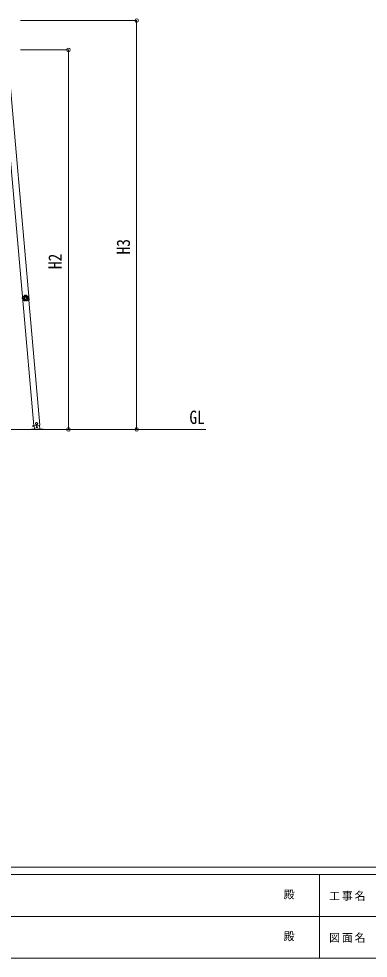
# Model space of a CAD drawing. Units: millimetres at full size; details may follow other scales. Extents: x -6988 to 7066, y -4877 to 4823.
# Drawn here: x -2403 to 0, y -4877 to 1579 of the extents above; entities that cross this region are included whole.
import ezdxf
from ezdxf.enums import TextEntityAlignment as Align

# ---------------------------------------------------------------- set-up
doc = ezdxf.new("R2010")
doc.units = ezdxf.units.MM
doc.header["$LTSCALE"] = 25
doc.header["$PDMODE"] = 32
doc.header["$PDSIZE"] = 25
for name, color, linetype, lineweight in [('0-0_0', 7, 'Continuous', 9), ('0-A_寸法', 6, 'Continuous', 9), ('1-7', 7, 'Continuous', 9), ('F-0_240', 7, 'Continuous', 9)]:
    doc.layers.add(name, color=color, linetype=linetype, lineweight=lineweight)
doc.styles.add('ＭＳ ゴシック', font='')
doc.styles.get('ＭＳ ゴシック').set_extended_font_data('MS Gothic')

msp = doc.modelspace()

# ---------------------------------------------------------------- linework, layer by layer
at = {"layer": '0-0_0'}
msp.add_line((-4946.23, -1243.27), (-1116.68, -1243.27), dxfattribs=at)
at = {"layer": '0-A_寸法'}
for p, q in [((-1592.33, 1566.28), (-2390.17, 1566.28)), ((-1592.33, -1243.22), (-1592.33, 1566.28)), ((-2061.35, 1364.98), (-2390.17, 1364.98)), ((-2061.35, 1364.98), (-2061.35, -1243.22)), ((-2061.35, -1243.22), (-2390.17, -1243.22)), ((-1592.33, -1243.22), (-2061.35, -1243.22))]:
    msp.add_line(p, q, dxfattribs=at)
for p in [(-1592.33, 1566.28), (-2061.35, 1364.98), (-2061.35, -1243.22), (-1592.33, -1243.22)]:
    msp.add_point(p, dxfattribs=at)
at = {"layer": '1-7', "color": 4}
for p, q in [((-2375.76, -358.35), (-2523.95, 1335.56)), ((-2331.92, -354.52), (-2480.12, 1339.4)), ((-2367.39, -357.62), (-2375.76, -358.35)), ((-2299.06, -1217.83), (-2374.26, -358.22)), ((-2331.92, -354.52), (-2340.29, -355.25)), ((-2258.21, -1214.25), (-2333.42, -354.65)), ((-2258.21, -1214.25), (-2299.06, -1217.83)), ((-2258.21, -1214.25), (-2299.06, -1217.82))]:
    msp.add_line(p, q, dxfattribs=at)
at = {"layer": '1-7'}
for p, q in [((-2362.19, -320.67), (-2362.5, -321)), ((-2362.19, -320.67), (-2362.5, -321)), ((-2362.27, -321.32), (-2362.5, -321)), ((-2361.96, -320.98), (-2362.27, -321.32)), ((-2361.96, -320.98), (-2362.27, -321.32)), ((-2362.19, -320.67), (-2361.96, -320.98)), ((-2351.29, -320.24), (-2351.1, -319.9)), ((-2350.93, -320.52), (-2351.29, -320.24)), ((-2350.93, -320.52), (-2351.29, -320.24)), ((-2350.75, -320.18), (-2351.1, -319.9)), ((-2350.75, -320.18), (-2351.1, -319.9)), ((-2350.75, -320.18), (-2350.93, -320.52)), ((-2378.43, -335.99), (-2377.72, -335.93)), ((-2378.43, -335.99), (-2377.86, -342.47)), ((-2377.29, -348.94), (-2377.86, -342.47)), ((-2377.72, -335.93), (-2376.58, -348.88)), ((-2377.29, -348.94), (-2376.58, -348.88)), ((-2376.23, -340.98), (-2375.86, -340.85)), ((-2376.23, -340.98), (-2376.01, -341.38)), ((-2376.23, -340.98), (-2376.01, -341.38)), ((-2375.64, -341.26), (-2376.01, -341.38)), ((-2375.86, -340.85), (-2375.64, -341.26)), ((-2375.86, -340.85), (-2375.64, -341.26)), ((-2373.16, -329.95), (-2373.54, -330.2)), ((-2373.16, -329.95), (-2373.54, -330.2)), ((-2373.27, -330.48), (-2373.54, -330.2)), ((-2372.89, -330.23), (-2373.27, -330.48)), ((-2372.89, -330.23), (-2373.27, -330.48)), ((-2373.16, -329.95), (-2372.89, -330.23)), ((-2370.8, -354.28), (-2370.45, -354.11)), ((-2370.8, -354.28), (-2370.68, -354.72)), ((-2370.8, -354.28), (-2370.68, -354.72)), ((-2370.33, -354.55), (-2370.68, -354.72)), ((-2370.45, -354.11), (-2370.32, -354.55)), ((-2370.45, -354.11), (-2370.33, -354.55)), ((-2361.26, -360.22), (-2360.81, -360.14)), ((-2361.26, -360.22), (-2360.81, -360.14)), ((-2361.25, -360.61), (-2361.26, -360.22)), ((-2361.25, -360.61), (-2360.8, -360.52)), ((-2361.25, -360.61), (-2360.8, -360.52)), ((-2360.81, -360.14), (-2360.8, -360.52)), ((-2346.98, -359.17), (-2346.52, -359.19)), ((-2346.93, -359.55), (-2346.98, -359.17)), ((-2346.98, -359.17), (-2346.52, -359.19)), ((-2346.93, -359.55), (-2346.47, -359.57)), ((-2346.93, -359.55), (-2346.47, -359.57)), ((-2346.52, -359.19), (-2346.47, -359.57)), ((-2339.18, -327.87), (-2338.95, -327.55)), ((-2338.76, -328.07), (-2339.18, -327.87)), ((-2338.76, -328.07), (-2339.18, -327.87)), ((-2338.54, -327.75), (-2338.95, -327.55)), ((-2338.54, -327.75), (-2338.95, -327.55)), ((-2338.54, -327.75), (-2338.76, -328.07)), ((-2338.33, -352.32), (-2338.27, -351.86)), ((-2338.33, -352.32), (-2338.27, -351.86)), ((-2337.96, -352.43), (-2338.33, -352.32)), ((-2338.27, -351.86), (-2337.9, -351.98)), ((-2337.96, -352.43), (-2337.9, -351.98)), ((-2337.96, -352.43), (-2337.9, -351.98)), ((-2334.92, -338.41), (-2334.76, -337.98)), ((-2334.92, -338.41), (-2334.76, -337.98)), ((-2334.54, -338.48), (-2334.92, -338.41)), ((-2334.76, -337.98), (-2334.38, -338.05)), ((-2334.54, -338.48), (-2334.38, -338.05)), ((-2334.54, -338.48), (-2334.38, -338.05)), ((-2307.5, -1218.86), (-2297.63, -1218)), ((-2307.5, -1218.86), (-2307.32, -1220.85)), ((-2297.46, -1219.99), (-2307.32, -1220.85)), ((-2299.06, -1217.83), (-2258.21, -1214.25)), ((-2297.66, -1217.7), (-2295.52, -1242.21)), ((-2257.17, -1242.21), (-2259.6, -1214.37)), ((-2235.82, -1242.21), (-2315.82, -1242.21)), ((-2315.82, -1243.21), (-2315.82, -1242.21)), ((-2315.81, -1243.21), (-2315.81, -1242.21)), ((-2235.82, -1243.21), (-2235.82, -1242.21))]:
    msp.add_line(p, q, dxfattribs=at)
for points in [[(-2362.5, -321), (-2362.71, -321.65), (-2362.95, -322.27), (-2363.18, -322.81), (-2363.33, -323.11), (-2363.49, -323.41), (-2363.65, -323.7), (-2363.82, -323.99), (-2364, -324.28), (-2364.62, -325.16), (-2365.49, -326.17), (-2366.47, -327.09), (-2367.54, -327.89), (-2368.69, -328.58), (-2369.67, -329.04), (-2369.98, -329.17), (-2370.3, -329.28), (-2370.62, -329.39), (-2370.94, -329.49), (-2371.26, -329.59), (-2371.83, -329.73), (-2372.49, -329.85), (-2373.16, -329.95)], [(-2372.89, -330.23), (-2372.23, -330.13), (-2371.58, -330.01), (-2371.01, -329.87), (-2370.69, -329.77), (-2370.37, -329.67), (-2370.06, -329.57), (-2369.75, -329.45), (-2369.44, -329.33), (-2368.94, -329.11), (-2368.36, -328.81), (-2367.79, -328.48), (-2367.48, -328.29), (-2367.21, -328.11), (-2366.94, -327.92), (-2366.67, -327.72), (-2366.41, -327.51), (-2365.9, -327.08), (-2364.97, -326.15), (-2364.15, -325.13), (-2363.61, -324.33), (-2363.28, -323.76), (-2362.98, -323.17), (-2362.71, -322.56), (-2362.48, -321.95), (-2362.27, -321.32)], [(-2362.27, -321.32), (-2362.24, -321.34), (-2362.16, -321.4), (-2362.05, -321.49), (-2361.9, -321.6), (-2361.73, -321.73), (-2361.53, -321.89), (-2361.31, -322.06), (-2361.08, -322.25), (-2360.84, -322.45), (-2360.6, -322.65), (-2360.85, -323.3), (-2361.13, -323.94), (-2361.41, -324.49), (-2361.57, -324.8), (-2361.74, -325.1), (-2361.92, -325.4), (-2362.11, -325.7), (-2362.3, -325.99), (-2362.92, -326.82), (-2363.83, -327.86), (-2364.83, -328.81), (-2365.19, -329.1), (-2365.47, -329.32), (-2365.75, -329.53), (-2366.03, -329.73), (-2366.32, -329.92), (-2366.71, -330.17), (-2367.3, -330.51), (-2367.91, -330.83), (-2368.54, -331.12), (-2369.18, -331.38), (-2369.83, -331.61), (-2370.5, -331.8), (-2371.18, -331.97), (-2371.87, -332.1)], [(-2351.1, -319.9), (-2353.9, -319.53), (-2356.7, -319.54), (-2359.48, -319.92), (-2362.19, -320.67)], [(-2351.1, -319.9), (-2353.9, -319.53), (-2356.7, -319.54), (-2359.47, -319.92), (-2362.19, -320.67)], [(-2351.29, -320.24), (-2353.98, -319.9), (-2356.67, -319.91), (-2359.34, -320.27), (-2361.96, -320.98)], [(-2361.96, -320.98), (-2361.93, -321.02), (-2361.86, -321.09), (-2361.77, -321.2), (-2361.65, -321.34), (-2361.51, -321.51), (-2361.35, -321.71), (-2361.17, -321.92), (-2360.99, -322.16), (-2360.8, -322.4), (-2360.6, -322.65)], [(-2352.4, -322.08), (-2356.53, -321.91), (-2360.6, -322.65)], [(-2351.29, -320.24), (-2351.31, -320.28), (-2351.37, -320.36), (-2351.44, -320.48), (-2351.54, -320.64), (-2351.66, -320.82), (-2351.79, -321.04), (-2351.93, -321.28), (-2352.09, -321.53), (-2352.24, -321.8), (-2352.4, -322.08)], [(-2350.93, -320.52), (-2350.96, -320.55), (-2351.03, -320.62), (-2351.13, -320.72), (-2351.26, -320.85), (-2351.41, -321.01), (-2351.59, -321.19), (-2351.78, -321.4), (-2351.98, -321.61), (-2352.19, -321.84), (-2352.4, -322.08)], [(-2339.18, -327.87), (-2339.19, -327.91), (-2339.22, -328), (-2339.27, -328.13), (-2339.33, -328.31), (-2339.4, -328.52), (-2339.49, -328.75), (-2339.59, -329.01), (-2339.7, -329.29), (-2339.81, -329.58), (-2339.93, -329.87), (-2340.63, -329.83), (-2341.33, -329.76), (-2342.03, -329.66), (-2342.72, -329.52), (-2343.4, -329.35), (-2344.4, -329.03), (-2345.68, -328.5), (-2346.92, -327.85), (-2347.44, -327.53), (-2347.73, -327.33), (-2348.02, -327.13), (-2348.3, -326.92), (-2348.58, -326.71), (-2348.92, -326.43), (-2349.44, -325.97), (-2349.93, -325.48), (-2350.41, -324.97), (-2350.86, -324.43), (-2351.29, -323.87), (-2351.69, -323.29), (-2352.06, -322.69), (-2352.4, -322.08)], [(-2350.93, -320.52), (-2350.64, -321.12), (-2350.32, -321.7), (-2349.97, -322.26), (-2349.59, -322.81), (-2349.18, -323.33), (-2348.74, -323.83), (-2348.29, -324.3), (-2347.8, -324.75), (-2347.47, -325.03), (-2347.21, -325.24), (-2346.95, -325.43), (-2346.68, -325.63), (-2346.4, -325.81), (-2346.03, -326.05), (-2344.87, -326.67), (-2343.66, -327.17), (-2342.71, -327.46), (-2342.39, -327.54), (-2342.07, -327.61), (-2341.74, -327.67), (-2341.41, -327.73), (-2341.08, -327.77), (-2340.5, -327.83), (-2339.84, -327.87), (-2339.18, -327.87)], [(-2338.95, -327.55), (-2339.62, -327.56), (-2340.29, -327.52), (-2340.88, -327.46), (-2341.21, -327.42), (-2341.54, -327.36), (-2341.87, -327.3), (-2342.2, -327.22), (-2342.53, -327.14), (-2343.56, -326.82), (-2344.79, -326.3), (-2345.96, -325.66), (-2347.06, -324.89), (-2348.06, -324.01), (-2348.81, -323.22), (-2349.02, -322.96), (-2349.23, -322.7), (-2349.43, -322.43), (-2349.63, -322.16), (-2349.82, -321.88), (-2350.13, -321.38), (-2350.45, -320.79), (-2350.75, -320.18)], [(-2373.54, -330.2), (-2374.75, -332.74), (-2375.61, -335.41), (-2376.11, -338.17), (-2376.23, -340.98)], [(-2373.54, -330.2), (-2374.75, -332.74), (-2375.61, -335.41), (-2376.1, -338.17), (-2376.23, -340.98)], [(-2376.01, -341.38), (-2375.46, -341.77), (-2374.94, -342.2), (-2374.5, -342.59), (-2374.26, -342.82), (-2374.03, -343.06), (-2373.8, -343.3), (-2373.57, -343.56), (-2373.36, -343.81), (-2372.71, -344.68), (-2372.02, -345.82), (-2371.45, -347.04), (-2371.02, -348.3), (-2370.72, -349.6), (-2370.58, -350.68), (-2370.56, -351.01), (-2370.54, -351.35), (-2370.54, -351.69), (-2370.54, -352.02), (-2370.55, -352.36), (-2370.6, -352.95), (-2370.68, -353.61), (-2370.8, -354.28)], [(-2373.27, -330.48), (-2374.43, -332.93), (-2375.25, -335.5), (-2375.73, -338.15), (-2375.86, -340.85)], [(-2375.86, -340.85), (-2375.82, -340.84), (-2375.73, -340.8), (-2375.6, -340.75), (-2375.43, -340.68), (-2375.22, -340.59), (-2374.98, -340.5), (-2374.72, -340.4), (-2374.45, -340.3), (-2374.15, -340.19), (-2373.86, -340.08)], [(-2375.64, -341.26), (-2375.61, -341.23), (-2375.53, -341.18), (-2375.41, -341.1), (-2375.26, -340.99), (-2375.08, -340.87), (-2374.87, -340.73), (-2374.64, -340.58), (-2374.39, -340.41), (-2374.12, -340.25), (-2373.86, -340.08), (-2373.31, -340.52), (-2372.79, -340.98), (-2372.35, -341.42), (-2372.11, -341.67), (-2371.88, -341.92), (-2371.65, -342.19), (-2371.43, -342.45), (-2371.21, -342.73), (-2370.6, -343.58), (-2369.9, -344.76), (-2369.31, -346.01), (-2369.14, -346.44), (-2369.02, -346.77), (-2368.9, -347.1), (-2368.8, -347.43), (-2368.71, -347.76), (-2368.59, -348.21), (-2368.45, -348.88), (-2368.34, -349.56), (-2368.25, -350.24), (-2368.21, -350.93), (-2368.19, -351.63), (-2368.21, -352.33), (-2368.26, -353.02), (-2368.35, -353.72)], [(-2370.45, -354.11), (-2370.33, -353.46), (-2370.25, -352.8), (-2370.21, -352.21), (-2370.2, -351.88), (-2370.19, -351.54), (-2370.2, -351.21), (-2370.21, -350.88), (-2370.24, -350.55), (-2370.3, -350.01), (-2370.4, -349.36), (-2370.53, -348.72), (-2370.62, -348.37), (-2370.71, -348.05), (-2370.8, -347.73), (-2370.91, -347.42), (-2371.03, -347.11), (-2371.28, -346.49), (-2371.88, -345.32), (-2372.6, -344.22), (-2373.19, -343.47), (-2373.63, -342.97), (-2374.1, -342.51), (-2374.59, -342.06), (-2375.11, -341.65), (-2375.64, -341.26)], [(-2373.27, -330.48), (-2373.26, -330.49), (-2373.25, -330.51), (-2373.23, -330.54), (-2373.2, -330.57), (-2373.16, -330.62), (-2373.12, -330.67), (-2373.07, -330.73), (-2373.01, -330.79), (-2372.95, -330.86), (-2372.89, -330.94), (-2372.81, -331.04), (-2372.66, -331.22), (-2372.49, -331.41), (-2372.35, -331.57), (-2372.25, -331.67), (-2372.16, -331.78), (-2372.06, -331.89), (-2371.96, -332), (-2371.87, -332.1), (-2373.31, -335.98), (-2373.86, -340.08)], [(-2372.89, -330.23), (-2372.89, -330.24), (-2372.87, -330.26), (-2372.86, -330.29), (-2372.84, -330.33), (-2372.81, -330.38), (-2372.78, -330.44), (-2372.75, -330.51), (-2372.71, -330.58), (-2372.66, -330.67), (-2372.62, -330.76), (-2372.56, -330.87), (-2372.45, -331.07), (-2372.33, -331.3), (-2372.22, -331.48), (-2372.15, -331.6), (-2372.08, -331.73), (-2372.01, -331.85), (-2371.94, -331.98), (-2371.87, -332.1)], [(-2370.68, -354.72), (-2368.64, -356.66), (-2366.36, -358.3), (-2363.89, -359.62), (-2361.25, -360.61)], [(-2370.68, -354.72), (-2368.63, -356.66), (-2366.36, -358.3), (-2363.89, -359.62), (-2361.25, -360.61)], [(-2370.45, -354.11), (-2370.41, -354.1), (-2370.31, -354.09), (-2370.17, -354.07), (-2369.99, -354.04), (-2369.77, -354), (-2369.52, -353.95), (-2369.25, -353.9), (-2368.96, -353.84), (-2368.66, -353.78), (-2368.35, -353.72)], [(-2370.32, -354.55), (-2370.28, -354.54), (-2370.19, -354.5), (-2370.06, -354.45), (-2369.89, -354.38), (-2369.68, -354.29), (-2369.45, -354.2), (-2369.19, -354.09), (-2368.92, -353.97), (-2368.64, -353.85), (-2368.35, -353.72)], [(-2370.32, -354.55), (-2368.35, -356.41), (-2366.17, -357.98), (-2363.79, -359.26), (-2361.26, -360.22)], [(-2368.35, -353.72), (-2365.1, -356.28), (-2361.37, -358.07)], [(-2344.46, -339.73), (-2344.6, -338.64), (-2344.83, -337.58), (-2345.17, -336.57), (-2345.6, -335.6), (-2346.12, -334.69), (-2346.72, -333.84), (-2347.4, -333.06), (-2348.15, -332.34), (-2348.96, -331.7), (-2349.84, -331.14), (-2350.76, -330.66), (-2351.74, -330.27), (-2352.75, -329.98), (-2353.8, -329.78), (-2354.88, -329.7), (-2355.99, -329.72), (-2357.08, -329.85), (-2358.14, -330.09), (-2359.16, -330.43), (-2360.12, -330.86), (-2361.03, -331.38), (-2361.88, -331.98), (-2362.67, -332.66), (-2363.38, -333.4), (-2364.02, -334.22), (-2364.58, -335.09), (-2365.06, -336.02), (-2365.45, -336.99), (-2365.74, -338), (-2365.94, -339.05), (-2366.02, -340.14), (-2366, -341.24), (-2365.87, -342.34), (-2365.63, -343.4), (-2365.29, -344.41), (-2364.86, -345.37), (-2364.34, -346.28), (-2363.74, -347.13), (-2363.06, -347.92)], [(-2363.06, -347.92), (-2362.32, -348.64), (-2361.5, -349.28), (-2360.63, -349.84), (-2359.7, -350.32), (-2358.73, -350.7), (-2357.72, -351), (-2356.67, -351.19), (-2355.59, -351.28), (-2354.48, -351.26), (-2353.38, -351.12), (-2352.33, -350.89), (-2351.31, -350.55), (-2350.35, -350.12), (-2349.44, -349.6), (-2348.59, -349), (-2347.8, -348.32), (-2347.09, -347.57), (-2346.44, -346.76), (-2345.88, -345.88), (-2345.4, -344.96), (-2345.02, -343.99), (-2344.72, -342.97), (-2344.53, -341.92), (-2344.44, -340.84), (-2344.46, -339.73)], [(-2360.81, -360.14), (-2360.82, -360.09), (-2360.85, -360), (-2360.89, -359.87), (-2360.94, -359.69), (-2361, -359.48), (-2361.07, -359.23), (-2361.15, -358.97), (-2361.22, -358.68), (-2361.3, -358.38), (-2361.37, -358.07), (-2360.78, -357.69), (-2360.18, -357.34), (-2359.55, -357.01), (-2358.91, -356.72), (-2358.26, -356.45), (-2357.26, -356.12), (-2355.91, -355.79), (-2354.54, -355.6), (-2353.92, -355.55), (-2353.57, -355.54), (-2353.22, -355.53), (-2352.87, -355.54), (-2352.52, -355.55), (-2352.08, -355.57), (-2351.39, -355.64), (-2350.7, -355.74), (-2350.02, -355.88), (-2349.33, -356.05), (-2348.66, -356.25), (-2348, -356.48), (-2347.34, -356.75), (-2346.71, -357.05)], [(-2361.26, -360.22), (-2361.26, -360.17), (-2361.27, -360.08), (-2361.28, -359.93), (-2361.29, -359.75), (-2361.31, -359.53), (-2361.32, -359.27), (-2361.34, -359), (-2361.35, -358.7), (-2361.36, -358.39), (-2361.37, -358.07)], [(-2346.98, -359.17), (-2347.57, -358.86), (-2348.17, -358.58), (-2348.78, -358.33), (-2349.41, -358.11), (-2350.05, -357.93), (-2350.69, -357.78), (-2351.34, -357.67), (-2351.99, -357.59), (-2352.43, -357.56), (-2352.76, -357.54), (-2353.09, -357.54), (-2353.42, -357.54), (-2353.75, -357.55), (-2354.19, -357.58), (-2355.5, -357.75), (-2356.77, -358.06), (-2357.71, -358.39), (-2358.01, -358.51), (-2358.32, -358.64), (-2358.62, -358.79), (-2358.92, -358.93), (-2359.21, -359.09), (-2359.72, -359.38), (-2360.27, -359.74), (-2360.81, -360.14)], [(-2360.8, -360.52), (-2360.26, -360.13), (-2359.7, -359.76), (-2359.19, -359.46), (-2358.9, -359.31), (-2358.6, -359.16), (-2358.29, -359.01), (-2357.98, -358.88), (-2357.67, -358.75), (-2356.64, -358.4), (-2355.35, -358.1), (-2354.02, -357.94), (-2352.68, -357.91), (-2351.35, -358.03), (-2350.28, -358.23), (-2349.96, -358.32), (-2349.63, -358.41), (-2349.31, -358.5), (-2348.99, -358.61), (-2348.68, -358.73), (-2348.13, -358.95), (-2347.52, -359.23), (-2346.93, -359.55)], [(-2346.98, -359.17), (-2346.97, -359.13), (-2346.96, -359.03), (-2346.94, -358.89), (-2346.91, -358.71), (-2346.88, -358.49), (-2346.84, -358.24), (-2346.81, -357.96), (-2346.77, -357.67), (-2346.74, -357.36), (-2346.71, -357.05)], [(-2346.71, -357.05), (-2343.26, -354.76), (-2340.41, -351.76)], [(-2346.52, -359.19), (-2346.52, -359.14), (-2346.53, -359.05), (-2346.54, -358.9), (-2346.55, -358.72), (-2346.57, -358.5), (-2346.59, -358.24), (-2346.61, -357.97), (-2346.64, -357.67), (-2346.67, -357.36), (-2346.71, -357.05)], [(-2346.52, -359.19), (-2344.15, -357.88), (-2341.97, -356.29), (-2340.03, -354.43), (-2338.33, -352.32)], [(-2346.47, -359.57), (-2344, -358.23), (-2341.73, -356.58), (-2339.71, -354.63), (-2337.96, -352.43)], [(-2346.47, -359.57), (-2344, -358.23), (-2341.74, -356.57), (-2339.71, -354.63), (-2337.96, -352.43)], [(-2338.27, -351.86), (-2338.31, -351.86), (-2338.41, -351.86), (-2338.55, -351.86), (-2338.74, -351.85), (-2338.96, -351.84), (-2339.21, -351.83), (-2339.48, -351.82), (-2339.78, -351.8), (-2340.09, -351.78), (-2340.41, -351.76), (-2340.59, -351.08), (-2340.74, -350.39), (-2340.85, -349.7), (-2340.93, -349), (-2340.98, -348.3), (-2340.99, -347.25), (-2340.89, -345.87), (-2340.65, -344.49), (-2340.5, -343.9), (-2340.41, -343.56), (-2340.3, -343.22), (-2340.19, -342.89), (-2340.07, -342.56), (-2339.91, -342.15), (-2339.63, -341.51), (-2339.32, -340.89), (-2338.98, -340.28), (-2338.61, -339.69), (-2338.21, -339.11), (-2337.78, -338.55), (-2337.33, -338.01), (-2336.85, -337.49)], [(-2338.33, -352.32), (-2338.37, -352.3), (-2338.47, -352.28), (-2338.61, -352.25), (-2338.79, -352.2), (-2339, -352.15), (-2339.25, -352.09), (-2339.52, -352.01), (-2339.8, -351.94), (-2340.1, -351.85), (-2340.41, -351.76)], [(-2338.76, -328.07), (-2338.78, -328.11), (-2338.83, -328.19), (-2338.91, -328.31), (-2339.01, -328.47), (-2339.13, -328.66), (-2339.26, -328.87), (-2339.41, -329.1), (-2339.58, -329.35), (-2339.75, -329.61), (-2339.93, -329.87)], [(-2336.85, -337.49), (-2337.96, -333.51), (-2339.93, -329.87)], [(-2334.92, -338.41), (-2335.39, -338.87), (-2335.85, -339.36), (-2336.27, -339.86), (-2336.67, -340.39), (-2337.04, -340.95), (-2337.38, -341.51), (-2337.69, -342.09), (-2337.97, -342.69), (-2338.13, -343.09), (-2338.25, -343.4), (-2338.36, -343.72), (-2338.46, -344.03), (-2338.55, -344.35), (-2338.66, -344.78), (-2338.89, -346.07), (-2338.99, -347.38), (-2338.97, -348.37), (-2338.95, -348.7), (-2338.92, -349.03), (-2338.88, -349.36), (-2338.83, -349.69), (-2338.77, -350.02), (-2338.65, -350.59), (-2338.48, -351.23), (-2338.27, -351.86)], [(-2334.76, -337.98), (-2335.26, -335.32), (-2336.11, -332.76), (-2337.28, -330.33), (-2338.76, -328.07)], [(-2337.9, -351.98), (-2338.11, -351.34), (-2338.28, -350.69), (-2338.41, -350.12), (-2338.47, -349.79), (-2338.52, -349.45), (-2338.56, -349.12), (-2338.59, -348.79), (-2338.61, -348.45), (-2338.63, -347.36), (-2338.52, -346.04), (-2338.26, -344.72), (-2337.87, -343.44), (-2337.35, -342.22), (-2336.83, -341.26), (-2336.65, -340.98), (-2336.46, -340.7), (-2336.27, -340.42), (-2336.07, -340.15), (-2335.86, -339.89), (-2335.48, -339.44), (-2335.02, -338.95), (-2334.54, -338.48)], [(-2334.37, -338.05), (-2334.89, -335.28), (-2335.76, -332.62), (-2336.98, -330.1), (-2338.54, -327.75)], [(-2334.38, -338.05), (-2334.89, -335.28), (-2335.76, -332.62), (-2336.98, -330.1), (-2338.54, -327.75)], [(-2334.76, -337.98), (-2334.8, -337.97), (-2334.89, -337.94), (-2335.03, -337.91), (-2335.21, -337.86), (-2335.43, -337.81), (-2335.67, -337.75), (-2335.94, -337.69), (-2336.24, -337.62), (-2336.54, -337.56), (-2336.85, -337.49)], [(-2334.92, -338.41), (-2334.96, -338.39), (-2335.04, -338.35), (-2335.17, -338.28), (-2335.33, -338.2), (-2335.53, -338.1), (-2335.76, -337.99), (-2336.01, -337.87), (-2336.28, -337.75), (-2336.56, -337.62), (-2336.85, -337.49)], [(-2315.81, -1242.21), (-2235.82, -1242.21), (-2235.82, -1243.21)]]:
    msp.add_lwpolyline(points, dxfattribs=at)
for points in [[(-2347.75, -339.96), (-2348.01, -338.47), (-2348.54, -337.09), (-2349.32, -335.87), (-2350.31, -334.82), (-2351.48, -333.99), (-2352.8, -333.39), (-2354.24, -333.05), (-2355.76, -333), (-2357.25, -333.26), (-2358.63, -333.79), (-2359.85, -334.57), (-2360.9, -335.57), (-2361.73, -336.74), (-2362.33, -338.06), (-2362.67, -339.49), (-2362.72, -341.01), (-2362.46, -342.51), (-2361.93, -343.88), (-2361.15, -345.11), (-2360.16, -346.15), (-2358.98, -346.99), (-2357.66, -347.59), (-2356.23, -347.93), (-2354.71, -347.97), (-2353.21, -347.71), (-2351.84, -347.18), (-2350.61, -346.4), (-2349.57, -345.41), (-2348.73, -344.24), (-2348.13, -342.92), (-2347.8, -341.48)], [(-2280.42, -1195.61), (-2286.57, -1199.91), (-2285.91, -1207.39), (-2279.11, -1210.56), (-2272.96, -1206.25), (-2273.62, -1198.78)]]:
    msp.add_lwpolyline(points, close=True, dxfattribs=at)
for centre, radius in [((-2279.77, -1203.08), 8.5), ((-2279.77, -1203.08), 7.7), ((-2279.77, -1203.08), 6.5), ((-2278.11, -1226.63), 4)]:
    msp.add_circle(centre, radius, dxfattribs=at)
msp.add_arc((-2359.02, -340.82), 20, 166.03443, 203.96557, dxfattribs=at)
at = {"layer": 'F-0_240', "color": 5}
for p, q in [((-6987.88, -4252.21), (6712.12, -4252.21)), ((-6987.88, -4302.21), (4489.82, -4302.21)), ((-335.18, -4302.21), (-335.18, -4877.21)), ((-2835.18, -4589.71), (2289.82, -4589.71)), ((-6987.88, -4877.21), (6712.12, -4877.21))]:
    msp.add_line(p, q, dxfattribs=at)

# ---------------------------------------------------------------- texts
at = {"layer": '0-0_0', "style": 'ＭＳ ゴシック', "width": 0.85}
msp.add_text('GL', height=91.64, dxfattribs=at).set_placement((-1229.41, -1233.16), align=Align.BOTTOM_LEFT)
at = {"layer": '0-A_寸法', "color": 7, "style": 'ＭＳ ゴシック', "width": 0.85}
for s, p in [('H3', (-1610.83, -40.97)), ('H2', (-2079.85, -141.62))]:
    msp.add_text(s, height=91.64, rotation=90, dxfattribs=at).set_placement(p, align=Align.BOTTOM_LEFT)
at = {"layer": 'F-0_240', "style": 'ＭＳ ゴシック'}
for p in [(-581.6, -4483.46), (-581.6, -4770.96)]:
    msp.add_text('殿', height=54.99, dxfattribs=at).set_placement(p, align=Align.BOTTOM_LEFT)
at = {"layer": 'F-0_240', "char_height": 54.99, "attachment_point": 7, "style": 'ＭＳ ゴシック'}
for s, insert in [('\\T1.17;工事名', (-269.26, -4483.46)), ('\\T1.17;図面名', (-269.26, -4770.96))]:
    msp.add_mtext(s, dxfattribs=dict(at, insert=insert))

doc.saveas('drawing.dxf')
